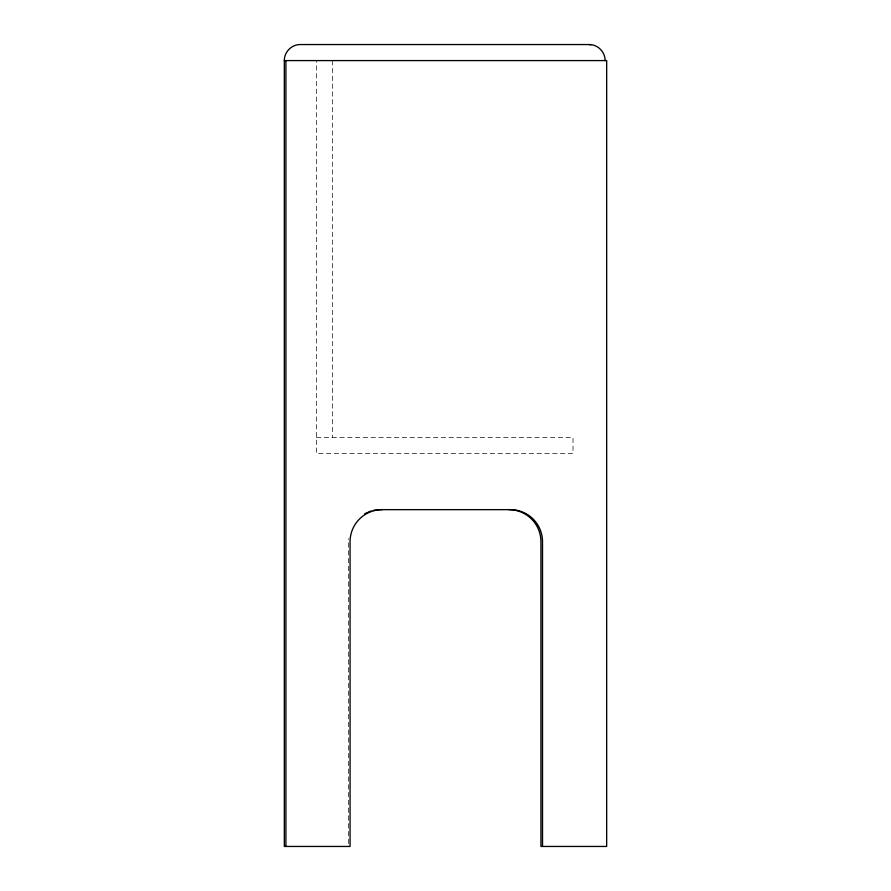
<?xml version="1.0" encoding="UTF-8"?>
<svg xmlns="http://www.w3.org/2000/svg" width="891" height="891" viewBox="0 0 891 891"><rect width="100%" height="100%" fill="white"/><g stroke="black" fill="none" stroke-linecap="round" stroke-linejoin="round"><path stroke-width="0.67" stroke-dasharray="4.46 3.34" d="M316.405 437.481L573.013 437.481L573.013 453.519L316.405 453.519L316.405 60.588M348.481 843.666L348.481 541.728A32.076 32.076 0 0 1 348.637 538.587M332.443 60.588L332.443 437.481"/><path stroke-width="1.34" d="M382.139 509.652A32.076 32.076 0 0 0 350.063 541.728L350.063 846.45L284.329 846.45L284.329 60.588C284.14 52.068 291.68 44.383 300.222 44.55L589.185 44.55C597.738 44.383 605.267 52.068 605.089 60.588M589.586 44.684L591.067 44.684M284.329 60.588L606.671 60.588L606.671 846.45L540.937 846.45L540.937 541.728A32.076 32.076 0 0 0 508.861 509.652M542.519 846.45L542.519 541.728A32.076 32.076 0 0 0 510.443 509.652L380.557 509.652A32.076 32.076 0 0 0 376.37 509.93M285.911 60.588L285.911 846.45M364.519 513.951A32.076 32.076 0 0 1 367.315 512.514M368.284 512.091A32.076 32.076 0 0 1 371.246 511.033M373.273 510.487A32.076 32.076 0 0 1 375.334 510.075"/></g></svg>
